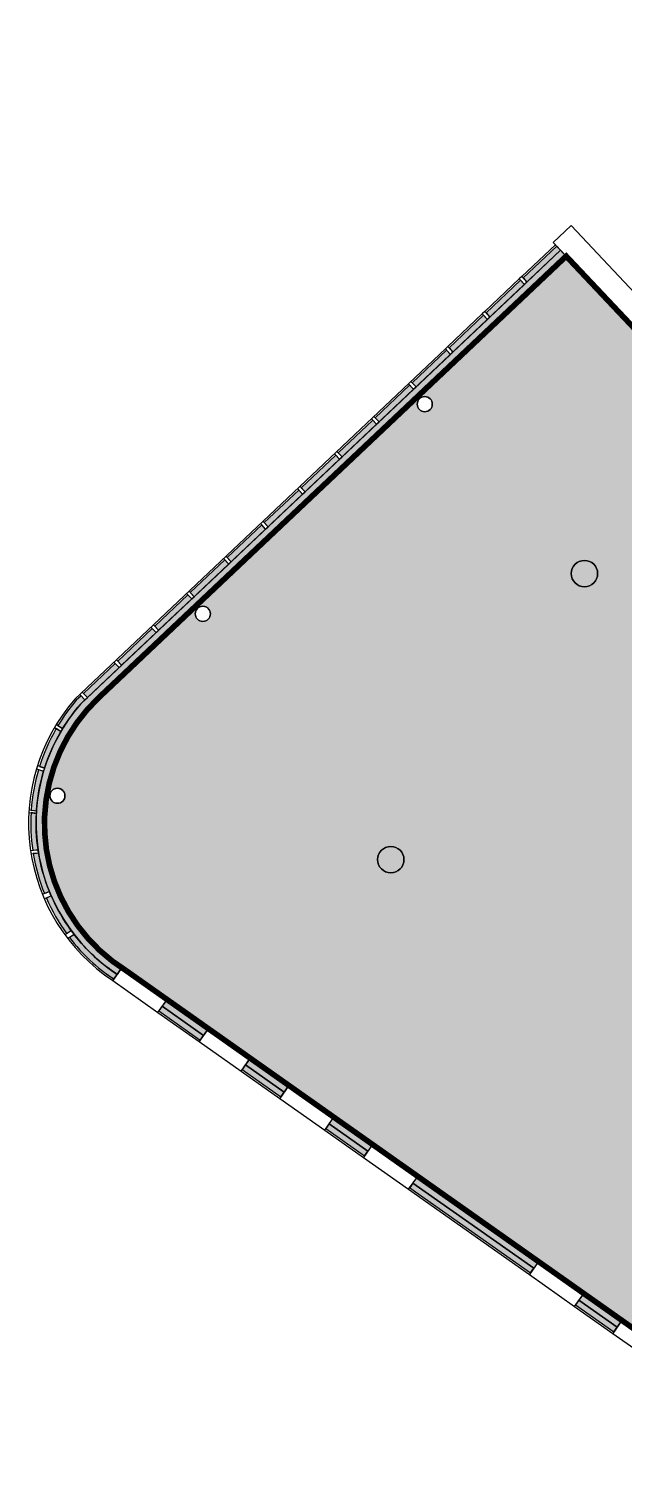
# Model space of a CAD drawing. Header units: metres. Extents: x -153 to -26, y 14 to 85.
# Drawn here: x -152.68 to -136.86, y 13.93 to 51.8 of the extents above; entities that cross this region are included whole.
import ezdxf

# ---------------------------------------------------------------- set-up
doc = ezdxf.new("R2010")
doc.units = ezdxf.units.M
doc.linetypes.add('AXES', pattern=[50.800000000000004, 31.75, -6.35, 6.35, -6.35])
for name, color, linetype in [('GEX_BAT_menuis_ext', 4, 'Continuous'), ('GEX_BAT_mur', 1, 'Continuous'), ('GEX_BAT_mur_bas', 150, 'Continuous')]:
    doc.layers.add(name, color=color, linetype=linetype)
for name, color, linetype, true_color in [('GEX_EDS_sdp_1-bureau', 1, 'AXES', 0xff0000), ('GEX_EDS_su_bureau', 7, 'Continuous', 0xffdf7f), ('GEX_EDS_sun_bureau', 7, 'Continuous', 0xffdf7f)]:
    doc.layers.add(name, color=color, linetype=linetype, true_color=true_color)

msp = doc.modelspace()

# ---------------------------------------------------------------- hatches: boundary and pattern name
at = {"layer": 'GEX_EDS_su_bureau', "ltscale": 0.05}
h = msp.add_hatch(color=256, dxfattribs=at)
edge = h.paths.add_edge_path()
edge.add_ellipse((-147.6625751661434, 30.72561767888223), major_axis=(-4.817140655826375, 0), ratio=1, start_angle=356.0807772163847, end_angle=356.9035617760771, ccw=False)
edge.add_ellipse((-147.6625751664571, 30.72561767890228), major_axis=(-4.817140655512048, 0), ratio=1, start_angle=343.3896998418116, end_angle=356.08077721636755, ccw=False)
edge.add_ellipse((-147.6625751663765, 30.72561767887671), major_axis=(-4.817140655596597, -7.52316384526264e-37), ratio=1, start_angle=342.3191100239578, end_angle=343.38969984179425, ccw=False)
edge.add_ellipse((-147.6625751664561, 30.72561767890216), major_axis=(-4.817140655513046, 0), ratio=1, start_angle=329.6871099158633, end_angle=342.31911002395873, ccw=False)
edge.add_ellipse((-147.6625751663288, 30.72561767882561), major_axis=(-4.817140655661578, -7.52316384526264e-37), ratio=1, start_angle=328.61638936776257, end_angle=329.6871099158415, ccw=False)
edge.add_ellipse((-147.6625751664555, 30.72561767890182), major_axis=(-4.817140655513726, 0), ratio=1, start_angle=319.09530133895464, end_angle=328.61638936775154, ccw=False)
edge.add_line((-151.3033689814952, 33.87989485305307), (-151.1834199893585, 33.99320759185196))
edge.add_line((-151.1834199893585, 33.99320759185196), (-151.1179963151896, 34.05501166015062))
edge.add_line((-151.1179963151896, 34.05501166015062), (-150.2747578481229, 34.85159742933352))
edge.add_line((-150.2747578481229, 34.85159742933352), (-149.2934027355884, 35.7786584538136))
edge.add_line((-149.2934027355884, 35.7786584538136), (-149.2279790614195, 35.84046252211228))
edge.add_line((-149.2279790614195, 35.84046252211228), (-148.3483941087034, 36.67138388479445))
edge.add_line((-148.3483941087034, 36.67138388479445), (-148.2829704345344, 36.73318795309312))
edge.add_line((-148.2829704345344, 36.73318795309312), (-147.3670389961711, 37.59844490927247))
edge.add_line((-147.3670389961711, 37.59844490927247), (-147.3016153220021, 37.66024897757113))
edge.add_line((-147.3016153220021, 37.66024897757113), (-146.3856838836388, 38.52550593375049))
edge.add_line((-146.3856838836388, 38.52550593375049), (-146.3202602094698, 38.58731000204915))
edge.add_line((-146.3202602094698, 38.58731000204915), (-145.4043287711065, 39.4525669582285))
edge.add_line((-145.4043287711065, 39.4525669582285), (-145.3389050969376, 39.51437102652717))
edge.add_line((-145.3389050969376, 39.51437102652717), (-144.4229736585742, 40.37962798270653))
edge.add_line((-144.4229736585742, 40.37962798270653), (-144.3575499844053, 40.44143205100519))
edge.add_line((-144.3575499844053, 40.44143205100519), (-143.441618546042, 41.30668900718454))
edge.add_line((-143.441618546042, 41.30668900718454), (-143.376194871873, 41.3684930754832))
edge.add_line((-143.376194871873, 41.3684930754832), (-142.4602634335097, 42.23375003166255))
edge.add_line((-142.4602634335097, 42.23375003166255), (-142.3948397593407, 42.29555409996121))
edge.add_line((-142.3948397593407, 42.29555409996121), (-141.4789083209771, 43.16081105614082))
edge.add_line((-141.4789083209771, 43.16081105614082), (-141.4134846468085, 43.22261512443922))
edge.add_line((-141.4134846468085, 43.22261512443922), (-140.4975532084449, 44.08787208061883))
edge.add_line((-140.4975532084449, 44.08787208061883), (-140.4321295342762, 44.14967614891723))
edge.add_line((-140.4321295342762, 44.14967614891723), (-139.5161980959126, 45.01493310509684))
edge.add_line((-139.5161980959126, 45.01493310509684), (-139.4507744217439, 45.07673717339524))
edge.add_line((-139.4507744217439, 45.07673717339524), (-138.5566508758641, 45.92139277244171))
edge.add_line((-138.5566508758641, 45.92139277244171), (-138.4089166710527, 45.76486872157017))
edge.add_line((-138.4089166710527, 45.76486872157017), (-150.8222177673716, 34.04865542183237))
edge.add_ellipse((-147.6784950306589, 30.71797871054308), major_axis=(4.580000000049047, 0), ratio=1, start_angle=133.3459936181984, end_angle=234.8174306205323)
edge.add_line((-150.3174163596192, 26.97465208573357), (-150.3174163551071, 26.97465208255273))
edge.add_line((-150.3174163551071, 26.97465208255273), (-150.2038709916376, 26.894606360814))
edge.add_line((-150.2038709916376, 26.894606360814), (-150.3306091941949, 26.7148274173917))
edge.add_ellipse((-147.6625751664554, 30.7256176789024), major_axis=(-4.817140655513893, -7.52316384526264e-37), ratio=1, start_angle=397.8616540648026, end_angle=416.36759111014476, ccw=False)
edge.add_ellipse((-147.6625751665046, 30.7256176788651), major_axis=(-4.817140655452176, 0), ratio=1, start_angle=396.31009756718106, end_angle=397.8616540648113, ccw=False)
edge.add_ellipse((-147.6625751664556, 30.72561767890216), major_axis=(-4.817140655513657, 0), ratio=1, start_angle=383.63660402729846, end_angle=396.3100975671909, ccw=False)
edge.add_ellipse((-147.6625751664413, 30.72561767890793), major_axis=(-4.81714065552904, 0), ratio=1, start_angle=382.0903014160245, end_angle=383.63660402729323, ccw=False)
edge.add_ellipse((-147.6625751664557, 30.72561767890202), major_axis=(-4.817140655513467, 0), ratio=1, start_angle=369.4667506972362, end_angle=382.09030141602386, ccw=False)
edge.add_ellipse((-147.6625751666749, 30.72561767886787), major_axis=(-4.81714065529159, -7.52316384526264e-37), ratio=1, start_angle=368.39556396887355, end_angle=369.46675069726444, ccw=False)
edge.add_ellipse((-147.6625751664525, 30.72561767890212), major_axis=(-4.817140655516636, -7.52316384526264e-37), ratio=1, start_angle=356.9035617761147, end_angle=368.3955639688903, ccw=False)
for points in [[(-139.5538024521606, 45.18579867517023), (-139.4507744217439, 45.07673717339524), (-138.5566508758641, 45.92139277244171), (-138.6596325142379, 46.03050158190278)], [(-140.5351556568574, 44.2587356311312), (-140.4321295342762, 44.14967614891723), (-139.5161980959129, 45.01493310509657), (-139.6192259991405, 45.12399447223414)], [(-141.5165088615543, 43.33167258709217), (-141.4134846468085, 43.22261512443922), (-140.4975532084451, 44.08787208061856), (-140.6005792038374, 44.19693142819513)], [(-142.3948397593407, 42.29555409996121), (-141.4789083209774, 43.16081105614055), (-141.5819324085342, 43.2698683841561), (-142.4978620662512, 42.40460954305315)], [(-143.376194871873, 41.3684930754832), (-142.4602634335097, 42.23375003166255), (-142.5632856132311, 42.34280534011706), (-143.479215270948, 41.47754649901411)], [(-144.3575499844053, 40.44143205100519), (-143.441618546042, 41.30668900718454), (-143.544638817928, 41.41574229607805), (-144.4605684756449, 40.55048345497511)], [(-145.3389050969376, 39.51437102652717), (-144.4229736585742, 40.37962798270653), (-144.5259920226248, 40.48867925203903), (-145.4419216803418, 39.62342041093607)], [(-146.3202602094698, 38.58731000204915), (-145.4043287711065, 39.45256695822852), (-145.5073452273217, 39.561616208), (-146.4232748850387, 38.696357366897)], [(-147.3016153220021, 37.66024897757113), (-146.3856838836388, 38.52550593375047), (-146.4886984320186, 38.63455316396093), (-147.4046280897356, 37.76929432285797)], [(-148.2829704345344, 36.73318795309312), (-147.3670389961711, 37.59844490927248), (-147.4700516367155, 37.70749011992191), (-148.3859812944324, 36.84223127881896)], [(-149.2279790614195, 35.84046252211228), (-148.3483941087034, 36.67138388479446), (-148.4514048414124, 36.78042707588288), (-149.3309880841427, 35.94950390307567)], [(-150.2093341739539, 34.91340149763219), (-149.2934027355884, 35.77865845381361), (-149.3964116311226, 35.88769970013956), (-150.3123412888417, 35.02244085903452), (-150.2093342446145, 34.91340157243073)], [(-151.1179963151896, 34.05501166015062), (-150.2747578481229, 34.85159742933352), (-150.3777648358217, 34.96063665609845), (-151.2210016635632, 34.16404915158909)], [(-149.2170830022759, 25.74618446685879), (-148.1205021331678, 24.9731309276807), (-148.0340512226714, 25.09576209205224), (-149.1306320918705, 25.86881563129803)], [(-149.0038692721623, 26.04862949462841), (-149.1306320917867, 25.86881563123894), (-148.0340512226714, 25.09576209205223), (-147.9072883064101, 25.27557609205524), (-149.0038692697629, 26.04862949293697)], [(-147.0102954897517, 24.19052098416668), (-145.9838646227936, 23.46692266294592), (-145.8974370684165, 23.58952069648166), (-146.9238679352489, 24.31311901760852)], [(-146.7971042919633, 24.49293404845293), (-146.9238679352489, 24.31311901760851), (-145.8974370684164, 23.58952069648165), (-145.7706730700537, 23.76933623122247)], [(-144.7905791304907, 22.62569147478801), (-143.762141949775, 21.90067861451185), (-143.6757143953264, 22.0232766479964), (-144.7041516260511, 22.74828954352629), (-144.7905791804792, 22.62569151002818)], [(-144.7041516260511, 22.74828954352629), (-144.577388693759, 22.92810356606012), (-143.5489496992411, 22.20309317240143), (-143.6757143953264, 22.0232766479964)], [(-142.4762648980511, 21.1777063751473), (-142.3494998335127, 21.35752342228959), (-139.1435972203438, 19.09746818819536), (-139.143597156694, 19.09746814332428), (-139.2703632868176, 18.91764958460655)], [(-142.562692452478, 21.05510834164838), (-139.3567908412325, 18.79505155110016), (-139.2703632868176, 18.91764958460655), (-142.4762648980511, 21.1777063751473)], [(-137.9441454396192, 18.25188995353463), (-138.0709119254657, 18.07207088999179), (-137.0553791511209, 17.35616125353668), (-136.9286123228674, 17.53598080231786)], [(-138.1573394791328, 17.94947285595306), (-137.141806705603, 17.2335632200794), (-137.0553791511209, 17.3561612535367), (-138.0709119254657, 18.07207088999182), (-138.1573394798092, 17.94947285642988)]]:
    msp.add_hatch(color=256, dxfattribs=at).paths.add_polyline_path(points)
h = msp.add_hatch(color=256, dxfattribs=at)
edge = h.paths.add_edge_path()
edge.add_ellipse((-147.678495030659, 30.71797871054304), major_axis=(4.580000000048995, 0), ratio=1, start_angle=133.3459936181971, end_angle=234.8174306205323)
edge.add_line((-150.3174163596192, 26.97465208573358), (-150.2038704056963, 26.89460719197552))
edge.add_line((-150.2038704056963, 26.89460719197552), (-149.0038692721623, 26.04862949462844))
edge.add_line((-149.0038692721623, 26.04862949462844), (-147.907288306364, 25.27557609202275))
edge.add_line((-147.907288306364, 25.27557609202275), (-146.7971032510214, 24.49293552493383))
edge.add_line((-146.7971032510214, 24.49293552493383), (-145.7706730700296, 23.7693362312054))
edge.add_line((-145.7706730700296, 23.7693362312054), (-144.577388693759, 22.92810356606014))
edge.add_line((-144.577388693759, 22.92810356606014), (-143.5489496992437, 22.20309317240323))
edge.add_line((-143.5489496992437, 22.20309317240323), (-142.3494985769366, 21.35752520475087))
edge.add_line((-142.3494985769366, 21.35752520475087), (-139.1435971566941, 19.09746814332433))
edge.add_line((-139.1435971566941, 19.09746814332433), (-137.9441415646261, 18.25189545023699))
edge.add_line((-137.9441415646261, 18.25189545023699), (-136.928612248718, 17.53598090749936))
edge.add_line((-136.928612248718, 17.53598090749936), (-135.7292042721413, 16.69043799520641))
edge.add_line((-135.7292042721413, 16.69043799520641), (-134.4051268693262, 15.75699899438596))
edge.add_ellipse((-128.8852876350292, 23.58692587890837), major_axis=(9.579998966046446, 1.504632769052528e-36), ratio=1, start_angle=234.8174304760456, end_angle=241.0907619114883)
edge.add_line((-133.5164845770114, 15.20072321774964), (-133.6117731258373, 15.02868290504159))
edge.add_ellipse((-128.5916140970756, 24.47524854994995), major_axis=(10.69764456119289, 0), ratio=1, start_angle=242.0126218048808, end_angle=249.8645576094735)
edge.add_line((-132.2741770347629, 14.43142809319185), (-132.2113779847728, 14.60285643939832))
edge.add_ellipse((-128.8853862957319, 23.58683799047683), major_axis=(9.579882317945678, 1.504632769052528e-36), ratio=1, start_angle=249.6847649449386, end_angle=264.8120452804176)
edge.add_ellipse((-128.8925348818999, 23.12394848961855), major_axis=(9.11830884382115, 0), ratio=1, start_angle=264.5937736076133, end_angle=273.0581837640517)
edge.add_line((-128.4060727801775, 14.01862527762356), (-128.7650244291109, 22.5624426176287))
edge.add_line((-128.7650244291109, 22.5624426176287), (-127.9832413721209, 23.30058685149335))
edge.add_line((-127.9832413721209, 23.30058685149335), (-134.2717600145205, 29.96088046708346))
edge.add_line((-134.2717600145205, 29.96088046708346), (-135.1443052918181, 29.13731196591382))
edge.add_line((-135.1443052918181, 29.13731196591382), (-135.7963592833831, 29.82784926424739))
edge.add_line((-135.7963592833831, 29.82784926424739), (-134.923842241554, 30.65174135697879))
edge.add_line((-134.923842241554, 30.65174135697879), (-130.3869257472964, 34.93589690080094))
edge.add_line((-130.3869257472964, 34.93589690080094), (-125.6096838718, 29.87680246786115))
edge.add_line((-125.6096838718, 29.87680246786115), (-122.4639959416525, 26.54552205335283))
edge.add_line((-122.4639959416525, 26.54552205335283), (-121.220711697702, 27.72789763510028))
edge.add_line((-121.220711697702, 27.72789763510028), (-129.1338723231968, 36.11846773338428))
edge.add_line((-129.1338723231968, 36.11846773338428), (-128.8963187987174, 36.34268715798126))
edge.add_line((-128.8963187987174, 36.34268715798126), (-136.0276191590093, 43.89810560893144))
edge.add_line((-136.0276191590093, 43.89810560893144), (-136.3551763720772, 43.58893558919902))
edge.add_line((-136.3551763720772, 43.58893558919902), (-138.4089166710527, 45.76486872157017))
edge.add_line((-138.4089166710527, 45.76486872157017), (-150.8222177673716, 34.04865542183237))
edge = h.paths.add_edge_path(flags=16)
edge.add_ellipse((-137.9243682844925, 37.34490248312621), major_axis=(0.3414531720389564, 0.07687477662726991), ratio=0.9999999999999997, start_angle=347.3119803313312, end_angle=527.3119803313289)
edge.add_ellipse((-137.9243682844925, 37.34490248312623), major_axis=(0.3414531720389564, 0.07687477662726991), ratio=0.9999999999999997, start_angle=167.3119803313339, end_angle=347.3119803313261)
edge = h.paths.add_edge_path(flags=16)
edge.add_ellipse((-129.843823632534, 20.57843173339896), major_axis=(0.3499999999999943, 0), ratio=1, start_angle=359.9999999999989, end_angle=540.0000000000034)
edge.add_ellipse((-129.843823632534, 20.57843173339893), major_axis=(0.3499999999999943, 0), ratio=1, start_angle=179.9999999999988, end_angle=360.0000000000035)
edge = h.paths.add_edge_path(flags=16)
edge.add_ellipse((-136.4449442632608, 25.09093746576838), major_axis=(0.2474873734152675, -0.2474873734152675), ratio=0.9999999999999999, start_angle=45.00000000000165, end_angle=225.0000000000016)
edge.add_ellipse((-136.4449442632608, 25.09093746576838), major_axis=(0.2474873734152675, -0.2474873734152675), ratio=0.9999999999999999, start_angle=225.0000000000016, end_angle=405.0000000000016)
edge = h.paths.add_edge_path(flags=16)
edge.add_ellipse((-143.0651989000304, 29.75808097595286), major_axis=(0.3499999999999943, 0), ratio=1, start_angle=2.907935708766691e-12, end_angle=179.9999999999983)
edge.add_ellipse((-143.0651989000304, 29.75808097595289), major_axis=(0.3499999999999943, 0), ratio=1, start_angle=180.0000000000029, end_angle=359.9999999999983)
edge = h.paths.add_edge_path(flags=16)
edge.add_ellipse((-151.9127891335691, 31.45234326517775), major_axis=(0.1414213562373015, 0.1414213562373015), ratio=1, start_angle=135.0000000000057, end_angle=314.9999999999971)
edge.add_ellipse((-151.9127891335691, 31.45234326517775), major_axis=(0.1414213562373015, 0.1414213562373015), ratio=1, start_angle=314.9999999999971, end_angle=495.0000000000057)
edge = h.paths.add_edge_path(flags=16)
edge.add_ellipse((-148.0531738212958, 36.27877008302035), major_axis=(0.1747347698392036, 0.09730241625583957), ratio=0.9999999999999996, start_angle=150.8884125600418, end_angle=330.8884125600201)
edge.add_ellipse((-148.0531738212958, 36.27877008302035), major_axis=(0.1747347698392036, 0.09730241625583957), ratio=0.9999999999999996, start_angle=330.8884125600106, end_angle=510.8884125600418)
edge = h.paths.add_edge_path(flags=16)
edge.add_ellipse((-142.1626290385333, 41.83857962637541), major_axis=(0.1414213562373216, 0.1414213562373216), ratio=0.9999999999999996, start_angle=134.9999999999942, end_angle=315.0000000000057)
edge.add_ellipse((-142.1626290385333, 41.83857962637541), major_axis=(0.1414213562373216, 0.1414213562373216), ratio=0.9999999999999996, start_angle=315.0000000000057, end_angle=494.9999999999943)
h = msp.add_hatch(color=256, dxfattribs=at)
edge = h.paths.add_edge_path()
edge.add_line((-151.89907730316, 33.31189223409033), (-151.7749671630084, 33.23421811773038))
edge.add_ellipse((-147.6625751664555, 30.72561767890182), major_axis=(-4.817140655513726, 0), ratio=1, start_angle=319.09530133895464, end_angle=328.61638936775154, ccw=False)
edge.add_line((-151.3033689814952, 33.87989485305307), (-151.1834199893585, 33.99320759185194))
edge.add_line((-151.1834199893585, 33.99320759185194), (-151.2864252105431, 34.102244948653))
edge.add_line((-151.2864252105431, 34.102244948653), (-151.4120744479407, 33.98354684490658))
edge.add_ellipse((-147.6272528361377, 30.72686588890676), major_axis=(4.993079759261159, 7.52316384526264e-37), ratio=1, start_angle=139.2893795890621, end_angle=148.8204405540236)
h = msp.add_hatch(color=256, dxfattribs=at)
edge = h.paths.add_edge_path()
edge.add_line((-152.3890710412315, 32.22884220828779), (-152.2521677456744, 32.18865699887289))
edge.add_ellipse((-147.6625751664561, 30.72561767890216), major_axis=(-4.817140655513046, 0), ratio=1, start_angle=329.6871099158633, end_angle=342.31911002395873, ccw=False)
edge.add_line((-151.8211260964013, 33.15693383646963), (-151.9449894821767, 33.23445352203046))
edge.add_ellipse((-147.6272528361388, 30.72686588890695), major_axis=(4.993079759260071, 7.52316384526264e-37), ratio=1, start_angle=149.8535064141494, end_angle=162.4936436900782)
h = msp.add_hatch(color=256, dxfattribs=at)
edge = h.paths.add_edge_path()
edge.add_line((-152.6082867337008, 31.07348786408017), (-152.4684504736779, 31.05486929458891))
edge.add_ellipse((-147.6625751664571, 30.72561767890228), major_axis=(-4.817140655512048, 0), ratio=1, start_angle=343.3896998418116, end_angle=356.08077721636755, ccw=False)
edge.add_line((-152.2787023244475, 32.10264859948848), (-152.4153709813352, 32.14276493544035))
edge.add_ellipse((-147.6272528361346, 30.72686588890554), major_axis=(4.993079759264528, 7.52316384526264e-37), ratio=1, start_angle=163.526473798047, end_angle=176.0192980171887)
h = msp.add_hatch(color=256, dxfattribs=at)
edge = h.paths.add_edge_path()
edge.add_ellipse((-147.627252836134, 30.72686588890596), major_axis=(4.993079759265109, 0), ratio=1, start_angle=176.8130156387298, end_angle=188.3073187206073)
edge.add_line((-152.5679419148492, 30.005452754948), (-152.4280936096669, 30.02228414322036))
edge.add_ellipse((-147.6625751664525, 30.72561767890212), major_axis=(-4.817140655516636, -7.52316384526264e-37), ratio=1, start_angle=356.9035617761147, end_angle=368.3955639688903, ccw=False)
edge.add_line((-152.4726829420469, 30.98582390903107), (-152.612610393881, 31.00445462030212))
h = msp.add_hatch(color=256, dxfattribs=at)
edge = h.paths.add_edge_path()
edge.add_ellipse((-147.6272528361365, 30.72686588890583), major_axis=(4.993079759262612, 0), ratio=1, start_angle=189.3406914493751, end_angle=201.9808287252611)
edge.add_line((-152.2573813672362, 28.85797443463287), (-152.1261006150963, 28.91404801026149))
edge.add_ellipse((-147.6625751664557, 30.72561767890202), major_axis=(-4.817140655513467, 0), ratio=1, start_angle=369.4667506972362, end_angle=382.09030141602386, ccw=False)
edge.add_line((-152.4141122152407, 29.9333173766021), (-152.5541278356864, 29.91646585116641))
h = msp.add_hatch(color=256, dxfattribs=at)
edge = h.paths.add_edge_path()
edge.add_ellipse((-147.6272528361366, 30.72686588890548), major_axis=(4.993079759262377, 0), ratio=1, start_angle=203.4726624937454, end_angle=215.9654867129123)
edge.add_line((-151.6685063549348, 27.79444104261233), (-151.5443424088839, 27.87312277608242))
edge.add_ellipse((-147.6625751664552, 30.72561767890234), major_axis=(-4.817140655514011, -7.52316384526264e-37), ratio=1, start_angle=383.6366040272988, end_angle=396.3100975671903, ccw=False)
edge.add_line((-152.0755903584219, 28.79426038143586), (-152.2071563684316, 28.73806496442171))
h = msp.add_hatch(color=256, dxfattribs=at)
edge = h.paths.add_edge_path()
edge.add_ellipse((-147.7608859446379, 30.60772317164531), major_axis=(4.814559210230805, 7.52316384526264e-37), ratio=1, start_angle=217.3034234615925, end_angle=236.5163161810581)
edge.add_line((-150.4170758361605, 26.59217393785528), (-150.3306091941949, 26.7148274173917))
edge.add_ellipse((-147.6625751664552, 30.72561767890257), major_axis=(-4.817140655514145, 0), ratio=1, start_angle=397.8616540648026, end_angle=416.3675911101439, ccw=False)
edge.add_line((-151.4656837551221, 27.76906408429016), (-151.5905657849415, 27.68992730668302))
at = {"layer": 'GEX_EDS_sun_bureau', "ltscale": 0.05}
h = msp.add_hatch(color=256, dxfattribs=at)
edge = h.paths.add_edge_path()
edge.add_arc((-147.6755164851666, 30.71691189530139), 4.582863451787593, 135.1337286844956, 236.5164114250564, ccw=False)
edge.add_line((-150.9236449939252, 33.94991338127687), (-140.6069491020734, 43.68902756864008))
edge.add_line((-140.6069491020734, 43.68902756864008), (-138.4084844881148, 45.76441082473964))
edge.add_line((-138.4084844881148, 45.76441082473964), (-138.5566508758641, 45.92139277244171))
edge.add_line((-138.5566508758641, 45.92139277244171), (-151.3033689814991, 33.87989485313869))
edge.add_arc((-147.6620420354187, 30.72569005906076), 4.817496218082128, 139.1001038474904, 236.3627886014879)
edge.add_line((-150.3306091941949, 26.7148274173917), (-150.2038735895424, 26.89460267566954))
h = msp.add_hatch(color=256, dxfattribs=at)
edge = h.paths.add_edge_path()
edge.add_ellipse((-147.6784950306589, 30.71797871054303), major_axis=(4.58000000004902, 7.52316384526264e-37), ratio=1, start_angle=133.3459936181972, end_angle=234.817430620532)
edge.add_line((-150.3174163596192, 26.97465208573356), (-150.2038704056962, 26.8946071919755))
edge.add_line((-150.2038704056962, 26.8946071919755), (-149.0038692721721, 26.04862949463541))
edge.add_line((-149.0038692721622, 26.04862949462844), (-147.90728830641, 25.27557609205525))
edge.add_line((-147.9072883063639, 25.27557609202274), (-146.7971032510694, 24.49293552496767))
edge.add_line((-146.7971032510214, 24.49293552493381), (-145.7706730700537, 23.76933623122247))
edge.add_line((-145.7706730700295, 23.76933623120539), (-144.5773886937589, 22.92810356606014))
edge.add_line((-144.5773886937589, 22.92810356606014), (-143.5489496992436, 22.20309317240321))
edge.add_line((-143.5489496992436, 22.20309317240321), (-142.3494985769876, 21.35752520478691))
edge.add_line((-142.3494985769365, 21.35752520475086), (-139.143597156728, 19.09746814334827))
edge.add_line((-139.143597156694, 19.09746814332432), (-137.9441415646261, 18.25189545023697))
edge.add_line((-137.9441415646261, 18.25189545023697), (-136.9286122487179, 17.53598090749935))
edge.add_line((-136.9286122487179, 17.53598090749935), (-135.7292042721412, 16.69043799520639))
edge.add_line((-135.7292042721412, 16.69043799520639), (-134.4051268693261, 15.75699899438595))
edge.add_ellipse((-128.8852876350308, 23.58692587890578), major_axis=(9.57999896604337, 1.504632769052528e-36), ratio=1, start_angle=234.8174304760449, end_angle=241.0907619114896)
edge.add_line((-133.5164845770113, 15.20072321774963), (-133.6117731258372, 15.02868290504158))
edge.add_ellipse((-128.5916140970752, 24.47524854995082), major_axis=(10.69764456119385, 0), ratio=1, start_angle=242.0126218048812, end_angle=249.8645576094733)
edge.add_line((-132.2741770347628, 14.43142809319185), (-132.2113779847727, 14.60285643939831))
edge.add_ellipse((-128.8853862957318, 23.58683799047653), major_axis=(9.579882317945396, 0), ratio=1, start_angle=249.6847649449382, end_angle=264.8120452804176)
edge.add_ellipse((-128.8925348818999, 23.12394848961854), major_axis=(9.118308843821152, 0), ratio=1, start_angle=264.5937736076137, end_angle=273.058183764052)
edge.add_line((-128.4060727801774, 14.01862527762355), (-128.7650244291108, 22.56244261762869))
edge.add_line((-128.7650244291108, 22.56244261762869), (-127.9832413721209, 23.30058685149334))
edge.add_line((-127.9832413721209, 23.30058685149334), (-134.2717600145204, 29.96088046708344))
edge.add_line((-134.2717600145204, 29.96088046708344), (-135.144305291818, 29.1373119659138))
edge.add_line((-135.144305291818, 29.1373119659138), (-135.796359283383, 29.82784926424737))
edge.add_line((-135.796359283383, 29.82784926424737), (-134.9238422415539, 30.65174135697877))
edge.add_line((-134.9238422415539, 30.65174135697877), (-130.3869257472963, 34.93589690080093))
edge.add_line((-130.3869257472963, 34.93589690080093), (-125.6096838717999, 29.87680246786115))
edge.add_line((-125.6096838717999, 29.87680246786115), (-122.4639959416524, 26.54552205335281))
edge.add_line((-122.4639959416524, 26.54552205335281), (-121.2207116977019, 27.72789763510027))
edge.add_line((-121.2207116977019, 27.72789763510027), (-129.1338723231967, 36.11846773338425))
edge.add_line((-129.1338723231967, 36.11846773338425), (-128.8963187987173, 36.34268715798124))
edge.add_line((-128.8963187987173, 36.34268715798124), (-136.0276191590092, 43.89810560893144))
edge.add_line((-136.0276191590092, 43.89810560893144), (-136.3551763720771, 43.588935589199))
edge.add_line((-136.3551763720771, 43.588935589199), (-138.4089166710526, 45.76486872157015))
edge.add_line((-138.4089166710526, 45.76486872157015), (-150.8222177673715, 34.04865542183236))
edge = h.paths.add_edge_path(flags=16)
edge.add_ellipse((-137.9243682844924, 37.34490248312622), major_axis=(0.3055046381187966, 0.1707832429275913), ratio=0.9999999999999999, start_angle=330.7939308117347, end_angle=690.7939308117348)
edge = h.paths.add_edge_path(flags=16)
edge.add_ellipse((-143.0651989000303, 29.75808097595287), major_axis=(0.2971303131302706, 0.1849691245021945), ratio=0.9999999999999996, start_angle=328.0969711941896, end_angle=688.0969711941895)
edge = h.paths.add_edge_path(flags=16)
edge.add_ellipse((-136.4449442632607, 25.09093746576836), major_axis=(0.2474873734152724, 0.2474873734152724), ratio=1, start_angle=315.0000000000016, end_angle=675.0000000000015)
edge = h.paths.add_edge_path(flags=16)
edge.add_ellipse((-129.8438236325339, 20.57843173339893), major_axis=(0.2474873734152924, 0.2474873734152924), ratio=1, start_angle=315.0000000000016, end_angle=675.0000000000015)
edge = h.paths.add_edge_path(flags=16)
edge.add_ellipse((-142.1626290385332, 41.83857962637543), major_axis=(0.1414213562373216, 0.1414213562373216), ratio=0.9999999999999996, start_angle=135.0000000000029, end_angle=315.0000000000057)
edge.add_ellipse((-142.1626290385332, 41.8385796263754), major_axis=(0.1414213562373216, 0.1414213562373216), ratio=0.9999999999999996, start_angle=315.0000000000057, end_angle=494.9999999999971)
edge = h.paths.add_edge_path(flags=16)
edge.add_ellipse((-148.0531738212957, 36.27877008302036), major_axis=(0.1414213562373015, 0.1414213562373015), ratio=1, start_angle=135.0000000000029, end_angle=315)
edge.add_ellipse((-148.0531738212957, 36.27877008302036), major_axis=(0.1414213562373015, 0.1414213562373015), ratio=1, start_angle=315, end_angle=495.0000000000029)
edge = h.paths.add_edge_path(flags=16)
edge.add_ellipse((-151.912789133569, 31.45234326517773), major_axis=(0.1414213562373015, 0.1414213562373015), ratio=1, start_angle=135.0000000000029, end_angle=314.9999999999971)
edge.add_ellipse((-151.912789133569, 31.45234326517773), major_axis=(0.1414213562373015, 0.1414213562373015), ratio=1, start_angle=314.9999999999971, end_angle=495.0000000000029)

# ---------------------------------------------------------------- linework, layer by layer
at = {"layer": 'GEX_BAT_menuis_ext'}
for p, q in [((-138.6939521426494, 46.06686314942358, 2.238046675461707e-06), (-139.5881381204584, 45.22214509015909, 2.238046675461707e-06)), ((-138.6596325142379, 46.03050158190278, 2.238041305115282e-06), (-139.5538024521606, 45.18579867517023, 2.238041305115282e-06)), ((-139.6535616674383, 45.16034088722301, 2.238046675461706e-06), (-140.5694913251553, 44.29508204612005, 2.238046675461706e-06)), ((-139.6192259991405, 45.12399447223414, 2.238041305115282e-06), (-140.5351556568574, 44.2587356311312, 2.238041305115282e-06)), ((-139.5881381204584, 45.22214509015909, 2.238046675461706e-06), (-139.6535616674383, 45.16034088722301, 2.238046675461706e-06)), ((-139.5161979687238, 45.01493297045917, 2.238040325830421e-06), (-139.6535616674383, 45.16034088722299, 2.238046675461706e-06)), ((-139.4507744217439, 45.07673717339524, 2.238040325830421e-06), (-139.5881381204584, 45.22214509015906, 2.238046675461706e-06)), ((-140.6349148721352, 44.23327784318398, 2.238046675461706e-06), (-141.5508445298521, 43.36801900208105, 2.238046675461706e-06)), ((-140.6005792038374, 44.19693142819513, 2.238041305115282e-06), (-141.5165088615543, 43.33167258709219, 2.238041305115282e-06)), ((-140.5694932329907, 44.29508406568108, 2.238046675461706e-06), (-140.6349167799706, 44.23327986274501, 2.238046675461706e-06)), ((-140.4975530812561, 44.08787194598116, 2.238040325830421e-06), (-140.6349167799706, 44.23327986274499, 2.238046675461706e-06)), ((-140.4321295342762, 44.14967614891723, 2.238040325830421e-06), (-140.5694932329906, 44.29508406568105, 2.238046675461706e-06)), ((-141.616268076832, 43.30621479914497, 2.238046675461706e-06), (-151.4482844632797, 34.0181226049821, 2.238046675461706e-06)), ((-141.5819324085342, 43.2698683841561, 2.238041305115282e-06), (-142.4978620662512, 42.40460954305315, 2.238041305115282e-06)), ((-141.5508483455229, 43.36802304120307, 2.238046675461706e-06), (-141.6162718925029, 43.306218838267, 2.238046675461706e-06)), ((-141.4789081937884, 43.16081092150316, 2.238040325830421e-06), (-141.6162718925028, 43.30621883826698, 2.238046675461706e-06)), ((-141.4134846468085, 43.22261512443922, 2.238040325830421e-06), (-141.5508483455229, 43.36802304120305, 2.238046675461706e-06)), ((-142.3948378515054, 42.29555208040024, 2.238040325742231e-06), (-142.5322015502198, 42.44095999716406, 2.238046675373517e-06)), ((-142.5632856132311, 42.34280534011706, 2.238041305115282e-06), (-143.479215270948, 41.47754649901411, 2.238041305115282e-06)), ((-142.4602613984853, 42.23374787746418, 2.238040325742231e-06), (-142.5976250971997, 42.379155794228, 2.238046675373517e-06)), ((-143.544638817928, 41.41574229607805, 2.238041305115282e-06), (-144.4605684756449, 40.55048345497509, 2.238041305115282e-06)), ((-143.4416184188529, 41.30668887254713, 2.238040325830421e-06), (-143.5789821175674, 41.45209678931096, 2.238046675461706e-06)), ((-143.376194871873, 41.3684930754832, 2.238040325830421e-06), (-143.5135585705874, 41.51390099224702, 2.238046675461706e-06)), ((-144.3575499844053, 40.44143205100519, 2.238040325830421e-06), (-144.4949136831197, 40.58683996776902, 2.238046675461706e-06)), ((-144.5259920226248, 40.48867925203903, 2.238041305115282e-06), (-145.4419216803418, 39.62342041093606, 2.238041305115282e-06)), ((-144.4229735313852, 40.37962784806913, 2.238040325830421e-06), (-144.5603372300996, 40.52503576483295, 2.238046675461706e-06)), ((-145.5073452273217, 39.561616208, 2.238041305115282e-06), (-146.4232748850387, 38.696357366897, 2.238041305115282e-06)), ((-145.4043286439175, 39.45256682359112, 2.238040325830421e-06), (-145.5416923426319, 39.59797474035494, 2.238046675461706e-06)), ((-145.3389050969376, 39.51437102652719, 2.238040325830421e-06), (-145.476268795652, 39.65977894329101, 2.238046675461706e-06)), ((-146.4886984320186, 38.63455316396093, 2.238041305115282e-06), (-147.4046280897356, 37.76929432285797, 2.238041305115282e-06)), ((-146.3856837564498, 38.5255057991131, 2.238040325830421e-06), (-146.5230474551642, 38.67091371587692, 2.238046675461706e-06)), ((-146.3202602094699, 38.58731000204916, 2.238040325830421e-06), (-146.4576239081843, 38.73271791881299, 2.238046675461706e-06)), ((-147.4700516367155, 37.70749011992191, 2.238041305115282e-06), (-148.3859812944324, 36.84223127881894, 2.238041305115282e-06)), ((-147.3670274219699, 37.59843265726927, 2.238040325301282e-06), (-147.5043911206844, 37.74384057403309, 2.238046674932568e-06)), ((-147.30160387499, 37.66023686020534, 2.238040325301282e-06), (-147.4389675737044, 37.80564477696916, 2.238046674932568e-06)), ((-148.4514048414124, 36.78042707588288, 2.238041305115282e-06), (-149.3309880841427, 35.94950390307565, 2.238041305115282e-06)), ((-148.3483806266669, 36.67136961323028, 2.238040325213092e-06), (-148.4857443253813, 36.81677752999411, 2.238046674844378e-06)), ((-148.2829570796869, 36.73317381616635, 2.238040325213092e-06), (-148.4203207784014, 36.87858173293017, 2.238046674844378e-06)), ((-149.2279638693972, 35.84044644042309, 2.238190015738927e-06), (-149.3653275681116, 35.98585435718692, 2.238196365370213e-06)), ((-149.3964116311226, 35.88769970013956, 2.238041305115282e-06), (-150.3123412888417, 35.0224408590345, 2.213830082067623e-06)), ((-149.2933874163772, 35.77864223748703, 2.238190015738927e-06), (-149.4307511150916, 35.92405015425085, 2.238196365370213e-06)), ((-150.3777648358217, 34.96063665609845, 2.213830082067623e-06), (-151.2210016635632, 34.16404915158906, 2.235269027667226e-06)), ((-150.2747577915944, 34.85159736949466, 2.213829102782761e-06), (-150.4121214903089, 34.99700528625849, 2.213835452414047e-06)), ((-150.2093342446145, 34.91340157243073, 2.213829102782761e-06), (-150.3466979433289, 35.05880948919455, 2.213835452414047e-06)), ((-151.2864252105431, 34.102244948653, 2.236932394136159e-06), (-151.4120744479408, 33.98354684490655, 2.240126973732993e-06)), ((-151.1834199893585, 33.99320759185193, 2.232510377826011e-06), (-151.3207608788409, 34.13859136364184, 2.236203438943526e-06)), ((-151.1179963151896, 34.05501166015061, 2.232499240399877e-06), (-151.2553373318609, 34.20039556657792, 2.236192304937472e-06)), ((-151.9414657885089, 33.33842099426494, 2.237668684883478e-06), (-151.7719112631634, 33.23230558810261, 2.239180652403641e-06)), ((-151.987396165186, 33.26099367117929, 2.237693219303191e-06), (-151.8177665924124, 33.154831296714, 2.23920585604332e-06)), ((-152.2451135573167, 32.18658638373353, 2.238935569821678e-06), (-152.43705647649, 32.24292736786619, 2.238046675461706e-06)), ((-152.2704618072594, 32.10022976137692, 2.238940312871984e-06), (-152.4624047264327, 32.15657074550958, 2.238051418512012e-06)), ((-152.6579465496072, 31.08009984535904, 2.213319316582158e-06), (-152.4592952101269, 31.05365031239783, 2.213319316582158e-06)), ((-152.6623178620613, 31.01107294626706, 2.213321277586677e-06), (-152.46346996452, 30.98459724248351, 2.213321277586677e-06)), ((-152.6175992965229, 29.99947626012778, 2.18855380505163e-06), (-152.418967836629, 30.02338247207808, 2.18855380505163e-06)), ((-152.6038155911989, 29.91048570071466, 2.188552659206352e-06), (-152.4050588656461, 29.93440698896453, 2.188552659206352e-06)), ((-152.119409039755, 28.91690616387395, 2.266062023631838e-06), (-152.3033717666998, 28.83833068564093, 2.238698072748988e-06)), ((-152.0683454399239, 28.79735488294274, 2.266054487340172e-06), (-152.2523081668687, 28.71877940470972, 2.238690536457322e-06)), ((-151.5415452764945, 27.87489529727029, 2.21332998452638e-06), (-151.7108232843445, 27.76762513133541, 2.21332998452638e-06)), ((-151.4633442984723, 27.77054657989733, 2.21331934954019e-06), (-151.6329660438806, 27.66305859012703, 2.21331934954019e-06)), ((-149.2458688308075, 25.70535158653244, 2.261536141190012e-06), (-148.1492879617657, 24.93229804740109, 2.237547939211858e-06))]:
    msp.add_line(p, q, dxfattribs=at)
for points, elevation in [([(-138.5566508758641, 45.92139277244171), (-139.4507744217439, 45.07673717339524)], 2.238040325830421e-06), ([(-139.4507744217439, 45.07673717339524), (-139.5161980959126, 45.01493310509684)], 2.238040325830421e-06), ([(-139.5161980959126, 45.01493310509684), (-140.4321295342762, 44.14967614891723)], 2.238040325830421e-06), ([(-140.4975532084451, 44.08787208061856), (-141.4134846468085, 43.22261512443922)], 2.238040325830421e-06), ([(-140.4321295342762, 44.14967614891723), (-140.4975532084449, 44.08787208061883)], 2.238040325830421e-06), ([(-141.4134846468085, 43.22261512443922), (-141.4789083209771, 43.16081105614082)], 2.238040325830421e-06), ([(-149.1306320917867, 25.86881563123894), (-148.0340512226714, 25.09576209205222)], 2.237540917566313e-06), ([(-149.2170830118723, 25.74618447362389), (-148.1205021330302, 24.97313092758372)], 2.237547939211858e-06), ([(-146.9238679352516, 24.31311901761043), (-145.8974370684165, 23.58952069648166)], 2.237047339477202e-06), ([(-147.0391046746457, 24.1496549730358), (-146.0126738076088, 23.42605665175956)], 2.237054361122768e-06), ([(-147.0102955210915, 24.19052100626012), (-145.983864622852, 23.46692266298708)], 2.237054361122768e-06), ([(-144.704151626047, 22.74828954352338), (-143.6757143953264, 22.0232766479964)], 2.236553761610121e-06), ([(-144.8193883653475, 22.58482549887941), (-143.7909511346036, 21.85981260333509)], 2.236560783255692e-06), ([(-144.7905791304907, 22.62569147478801), (-143.7621418997468, 21.90067857924369)], 2.236560783255692e-06), ([(-142.591501637346, 21.01424233049933), (-139.3856000260491, 18.75418553991476)], 2.235573626765318e-06), ([(-142.5626925094694, 21.05510838182544), (-139.3567908412325, 18.79505155110016)], 2.235573626765318e-06), ([(-142.4762648980455, 21.1777063751433), (-139.2703632868176, 18.91764958460655)], 2.235566605119736e-06), ([(-138.1861486646487, 17.90860684526071), (-137.1706158904916, 17.19269720894476)], 2.23508004900821e-06), ([(-138.1573394791328, 17.94947285595306), (-137.1418067049757, 17.23356321963711)], 2.23508004900821e-06), ([(-138.0709119254651, 18.07207088999138), (-137.0553791511209, 17.3561612535367)], 2.235073027362618e-06)]:
    msp.add_lwpolyline(points, dxfattribs=dict(at, elevation=elevation))
at = {"layer": 'GEX_BAT_menuis_ext', "elevation": 2.238040325830421e-06}
msp.add_lwpolyline([(-141.4789083209774, 43.16081105614055), (-151.3033689814952, 33.87989485305307, 0.4518970955667773), (-150.3306091941949, 26.71482741739169, 0.4518970955667773)], format="xyb", dxfattribs=at)
at = {"layer": 'GEX_BAT_menuis_ext'}
for centre, radius, start, end in [((-147.6625371183219, 30.7256550052584, 2.237283318399784e-06), 5.017193025495918, 138.986488983202, 236.3690443104756), ((-147.6272528361363, 30.72686588890579, 2.238046675461706e-06), 4.993079759262844, 139.2893795890641, 148.8204405540224), ((-147.6272528361363, 30.72686588890579, 2.238046675461706e-06), 4.993079759262844, 149.8535064141526, 162.4936436900742), ((-147.6272528361363, 30.72686588890579, 2.238046675461706e-06), 4.993079759262844, 163.5264737980442, 176.0192980171902), ((-147.6272528361363, 30.72686588890579, 2.238046675461706e-06), 4.993079759262844, 176.8130156387264, 188.3073187206093), ((-147.6272528361363, 30.72686588890579, 2.238046675461706e-06), 4.993079759262844, 189.3406914493743, 201.9808287252596), ((-147.6272528361363, 30.72686588890579, 2.238046675461706e-06), 4.993079759262844, 203.472662493747, 215.9654867129127), ((-147.7608859446383, 30.60772317164502, 2.237283318399784e-06), 4.814559210230385, 217.3034234615922, 236.54125841957)]:
    msp.add_arc(centre, radius, start, end, dxfattribs=at)
at = {"layer": 'GEX_BAT_mur'}
for p, q in [((-138.2799119048565, 46.57449011616627, 2.237523566765561e-06), (-138.7522675710476, 46.12864821195495, 2.237569530018335e-06)), ((-138.2799119048565, 46.57449011616627, 2.237523566765561e-06), (-128.7514899926514, 36.47938658882915, 2.235133517500291e-06)), ((-136.3551763720771, 43.58893558919901, 2.236968254197165e-06), (-138.7522675710711, 46.12864821197228, 2.237569530018321e-06))]:
    msp.add_line(p, q, dxfattribs=at)
at = {"layer": 'GEX_BAT_mur', "linetype": 'Continuous'}
for p, q in [((-149.0038692721622, 26.04862949462844, 2.237769785684007e-06), (-150.2038704056963, 26.89460719197552, 2.238038665295514e-06)), ((-146.7971050028466, 24.4929330400605, 2.226947245448403e-06), (-147.9461379102623, 25.30296379679748, 2.237533193602709e-06)), ((-147.0391046745989, 24.14965497300113, 2.226961991057632e-06), (-146.7971050028466, 24.4929330400605, 2.226947245448403e-06)), ((-145.7706741751219, 23.76933466367623, 2.237226849170817e-06), (-146.0126738466171, 23.42605659642612, 2.237241594779988e-06)), ((-144.5773886937589, 22.92810356606014, 2.209314074311544e-06), (-145.7706741751219, 23.76933466367626, 2.213540699049765e-06)), ((-144.8193883653008, 22.58482549884473, 2.209328819920726e-06), (-144.5773886937589, 22.92810356606014, 2.209314074311544e-06)), ((-143.54894807424, 22.20309547747576, 2.259890434001788e-06), (-143.7909511346036, 21.85981260333509, 2.259905179817469e-06)), ((-142.3494985769365, 21.35752520475086, 2.236281416563601e-06), (-143.54894807424, 22.20309547747576, 2.259890434001788e-06)), ((-142.5915016372993, 21.01424233046465, 2.236296162379271e-06), (-142.3494985769365, 21.35752520475086, 2.236281416563601e-06)), ((-139.1435960981883, 19.09746964482134, 2.235566367100684e-06), (-139.3856001683909, 18.75418533800204, 2.235581112977885e-06)), ((-137.9441489934326, 18.25188491242783, 2.235294252989271e-06), (-139.1435960981883, 19.09746964482134, 2.235566367100685e-06)), ((-138.186148664602, 17.90860684522603, 2.235308998598391e-06), (-137.9441489934326, 18.25188491242783, 2.235294252989271e-06)), ((-136.9286123228674, 17.53598080231789, 2.212777644714756e-06), (-137.1706158904448, 17.19269720891008, 2.21279239056136e-06)), ((-135.7292042721411, 16.69043799520639, 2.234800682338283e-06), (-136.9286123228674, 17.53598080231789, 2.212777644714756e-06))]:
    msp.add_line(p, q, dxfattribs=at)
for points, elevation in [([(-150.2038704056963, 26.89460719197553), (-150.4458776169459, 26.55131842930464), (-149.245868830843, 25.70535158655744), (-149.0038692721622, 26.04862949462844)], 2.237283318399784e-06), ([(-147.9072810001358, 25.27558645605164), (-148.1492879682467, 24.93229803820778), (-147.0391046746457, 24.1496549730358)], 2.237283318399784e-06), ([(-146.0126738466815, 23.42605659633479), (-144.8193883653475, 22.58482549887941)], 2.236789740333829e-06), ([(-143.7909511346036, 21.85981260333509), (-142.591501637346, 21.01424233049933)], 2.236296162379282e-06), ([(-139.3856001683909, 18.75418533800204), (-138.1861486646487, 17.90860684526071)], 2.235309006136032e-06), ([(-137.1706158904916, 17.19269720894476), (-135.9712078395542, 16.3471544015317)], 2.234815428184839e-06)]:
    msp.add_lwpolyline(points, dxfattribs=dict(at, elevation=elevation))
at = {"layer": 'GEX_BAT_mur'}
for centre, radius in [((-142.1626290385332, 41.83857962637543, 2.237844114680997e-06), 0.2), ((-137.9243682844924, 37.34490248312622, 2.23675639420379e-06), 0.3499999999670938), ((-148.0531738212957, 36.27877008302035, 2.238417309844042e-06), 0.2), ((-151.912789133569, 31.45234326517772, 2.238702180534748e-06), 0.2), ((-143.0651989000303, 29.75808097595287, 2.237047066341453e-06), 0.3499999999999998)]:
    msp.add_circle(centre, radius, dxfattribs=at)
at = {"layer": 'GEX_BAT_mur_bas', "ltscale": 0.2}
for p, q in [((-150.8222177673715, 34.04865542183237, 2.234188335732716e-06), (-138.409075247765, 45.76503673323296, 2.234188335732716e-06)), ((-150.2038709916376, 26.89460636081403, 2.234188706710734e-06), (-150.3174163596192, 26.97465208573357, 2.234188706710734e-06))]:
    msp.add_line(p, q, dxfattribs=at)
at = {"layer": 'GEX_BAT_mur_bas'}
for points, elevation in [([(-147.9461375679994, 25.30296428228752), (-149.0038695115991, 26.04862915493378)], 2.237762150856507e-06), ([(-145.7706730700537, 23.76933623122248), (-146.7971042919538, 24.49293404844618)], 2.237268572747226e-06), ([(-143.5489496992436, 22.20309317240321), (-144.5773872722045, 22.92810558256833)], 2.23677499463802e-06), ([(-139.143597156694, 19.09746814332433), (-142.3494998335182, 21.35752342229344)], 2.236281416640168e-06), ([(-136.9286123228907, 17.53598080233522), (-137.9441454396155, 18.25188995353204)], 2.235294260310359e-06)]:
    msp.add_lwpolyline(points, dxfattribs=dict(at, elevation=elevation))
at = {"layer": 'GEX_BAT_mur_bas', "ltscale": 0.2}
msp.add_arc((-147.678495030659, 30.71797871054303, 2.234193703432646e-06), 4.580000000048964, 133.3459936182084, 234.8174306206082, dxfattribs=at)
at = {"layer": 'GEX_EDS_sdp_1-bureau', "ltscale": 0.05, "const_width": 0.15, "elevation": 2.237492051347864e-06}
msp.add_lwpolyline([(-97.18168655665285, 33.75664823197077), (-111.1696901990729, 33.17048964350538), (-120.20197551974, 42.79818429792456), (-120.3428804641649, 42.94746871518336), (-120.2192550321454, 43.06415488660011), (-128.3666252410051, 51.69604038346118), (-136.1658103568257, 44.33465709960581), (-135.8827864382177, 44.03480096546463), (-136.3551763720771, 43.58893558919901), (-138.408916670956, 45.76486872146781), (-150.8222253274373, 34.04864828612008, 0.4915096012103567), (-150.0894660614441, 26.81393881472209), (-134.4612560535921, 15.79656826168569, 0.02894641581511293), (-133.5166984296521, 15.20084131574445), (-132.2112910678144, 14.60309121927942, 0.06675116014260045), (-129.7304869954041, 14.04427883832604, 0.03602790543608159), (-128.4305487982172, 14.01775740571686), (-128.2806736035729, 14.02387761941238), (-95.64231187657867, 15.39513075448849)], format="xyb", dxfattribs=at)
at = {"layer": 'GEX_EDS_su_bureau', "ltscale": 0.05}
for points in [[(-152.4726829420469, 30.98582390903107, -0.003590090324338953), (-152.4684504736779, 31.05486929458891, -0.05543194225712182), (-152.2787023244475, 32.10264859948848, -0.004671363293457115), (-152.2521677456744, 32.18865699887289, -0.05517338068297661), (-151.8211260964013, 33.15693383646963, -0.00467193372425987), (-151.7749671630084, 33.23421811773038, -0.04156749972833089), (-151.3033689814952, 33.87989485305307), (-151.1834199893585, 33.99320759185196), (-151.1179963151896, 34.05501166015062), (-150.2747578481229, 34.85159742933352), (-149.2934027355884, 35.7786584538136), (-149.2279790614195, 35.84046252211228), (-148.3483941087034, 36.67138388479445), (-148.2829704345344, 36.73318795309312), (-147.3670389961711, 37.59844490927247), (-147.3016153220021, 37.66024897757113), (-146.3856838836388, 38.52550593375049), (-146.3202602094698, 38.58731000204915), (-145.4043287711065, 39.4525669582285), (-145.3389050969376, 39.51437102652717), (-144.4229736585742, 40.37962798270653), (-144.3575499844053, 40.44143205100519), (-143.441618546042, 41.30668900718454), (-143.376194871873, 41.3684930754832), (-142.4602634335097, 42.23375003166255), (-142.3948397593407, 42.29555409996121), (-141.4789083209771, 43.16081105614082), (-141.4134846468085, 43.22261512443922), (-140.4975532084449, 44.08787208061883), (-140.4321295342762, 44.14967614891723), (-139.5161980959126, 45.01493310509684), (-139.4507744217439, 45.07673717339524), (-138.5566508758641, 45.92139277244171), (-138.4089166710527, 45.76486872157017), (-150.8222177673716, 34.04865542183237, 0.4741476530361), (-150.3174163596192, 26.97465208573357), (-150.3174163551071, 26.97465208255273), (-150.2038709916376, 26.894606360814), (-150.3306091941949, 26.7148274173917, -0.08092333680776803), (-151.4656837551221, 27.76906408429016, -0.00677004578233565), (-151.5443424088839, 27.87312277608242, -0.05535498288208688), (-152.0755903584219, 28.79426038143585, -0.006747120331407927), (-152.1261006150963, 28.91404801026149, -0.0551364011142122), (-152.4141122152407, 29.9333173766021, -0.004673967863656443), (-152.4280936096669, 30.02228414322036, -0.05018538728005075)], [(-142.3626290385333, 41.83857962637542, 0.9999999999999746), (-141.9626290385333, 41.83857962637542, 0.9999999999998747)], [(-137.5743682845254, 37.34490248312623, 0.9999999999999999), (-138.2743682844596, 37.34490248312623, 0.9999999999999999)], [(-148.2531738212958, 36.27877008302031, 0.9999999999998489), (-147.8531738212958, 36.27877008302031, 1.000000000000151)], [(-151.89907730316, 33.31189223409033), (-151.7749671630084, 33.23421811773038, -0.04156749972833089), (-151.3033689814952, 33.87989485305307), (-151.1834199893585, 33.99320759185194), (-151.2864252105431, 34.102244948653), (-151.4120744479407, 33.98354684490658, 0.04161109013817484)], [(-152.3890710412315, 32.22884220828779), (-152.2521677456744, 32.18865699887289, -0.05517338068297661), (-151.8211260964013, 33.15693383646963), (-151.9449894821767, 33.23445352203046, 0.05520899392646894)], [(-152.6082867337008, 31.07348786408017), (-152.4684504736779, 31.05486929458891, -0.05543194225712182), (-152.2787023244475, 32.10264859948848), (-152.4153709813352, 32.14276493544035, 0.0545642830507152)], [(-152.1127891335691, 31.45234326517772, 0.9999999999999244), (-151.7127891335691, 31.45234326517772, 1.000000000000075)], [(-152.612610393881, 31.00445462030212, 0.05019545209302027), (-152.5679419148492, 30.005452754948), (-152.4280936096669, 30.02228414322036, -0.05018538728005075), (-152.4726829420469, 30.98582390903107)], [(-152.5541278356864, 29.91646585116641, 0.05520899392631026), (-152.2573813672362, 28.85797443463287), (-152.1261006150963, 28.91404801026149, -0.0551364011142122), (-152.4141122152407, 29.9333173766021)], [(-142.7151989000304, 29.75808097595288, 0.9999999999999999), (-143.4151989000304, 29.75808097595288, 0.9999999999999999)], [(-152.2071563684316, 28.73806496442171, 0.05456428305080072), (-151.6685063549348, 27.79444104261233), (-151.5443424088839, 27.87312277608242, -0.05535498288208688), (-152.0755903584219, 28.79426038143586)], [(-151.5905657849415, 27.68992730668302, 0.08402899821290183), (-150.4170758361605, 26.59217393785528), (-150.3306091941949, 26.7148274173917, -0.08092333680776803), (-151.4656837551221, 27.76906408429016)]]:
    msp.add_lwpolyline(points, format="xyb", close=True, dxfattribs=at)
for points in [[(-139.5538024521606, 45.18579867517023), (-139.4507744217439, 45.07673717339524), (-138.5566508758641, 45.92139277244171), (-138.6596325142379, 46.03050158190278)], [(-140.5351556568574, 44.2587356311312), (-140.4321295342762, 44.14967614891723), (-139.5161980959129, 45.01493310509657), (-139.6192259991405, 45.12399447223414)], [(-141.5165088615543, 43.33167258709217), (-141.4134846468085, 43.22261512443922), (-140.4975532084451, 44.08787208061856), (-140.6005792038374, 44.19693142819513)], [(-142.3948397593407, 42.29555409996121), (-141.4789083209774, 43.16081105614055), (-141.5819324085342, 43.2698683841561), (-142.4978620662512, 42.40460954305315)], [(-143.376194871873, 41.3684930754832), (-142.4602634335097, 42.23375003166255), (-142.5632856132311, 42.34280534011706), (-143.479215270948, 41.47754649901411)], [(-144.3575499844053, 40.44143205100519), (-143.441618546042, 41.30668900718454), (-143.544638817928, 41.41574229607805), (-144.4605684756449, 40.55048345497511)], [(-145.3389050969376, 39.51437102652717), (-144.4229736585742, 40.37962798270653), (-144.5259920226248, 40.48867925203903), (-145.4419216803418, 39.62342041093607)], [(-146.3202602094698, 38.58731000204915), (-145.4043287711065, 39.45256695822852), (-145.5073452273217, 39.561616208), (-146.4232748850387, 38.696357366897)], [(-147.3016153220021, 37.66024897757113), (-146.3856838836388, 38.52550593375047), (-146.4886984320186, 38.63455316396093), (-147.4046280897356, 37.76929432285797)], [(-148.2829704345344, 36.73318795309312), (-147.3670389961711, 37.59844490927248), (-147.4700516367155, 37.70749011992191), (-148.3859812944324, 36.84223127881896)], [(-149.2279790614195, 35.84046252211228), (-148.3483941087034, 36.67138388479446), (-148.4514048414124, 36.78042707588288), (-149.3309880841427, 35.94950390307567)], [(-150.2093341739539, 34.91340149763219), (-149.2934027355884, 35.77865845381361), (-149.3964116311226, 35.88769970013956), (-150.3123412888417, 35.02244085903452), (-150.2093342446145, 34.91340157243073)], [(-151.1179963151896, 34.05501166015062), (-150.2747578481229, 34.85159742933352), (-150.3777648358217, 34.96063665609845), (-151.2210016635632, 34.16404915158909)], [(-149.2170830022759, 25.74618446685879), (-148.1205021331678, 24.9731309276807), (-148.0340512226714, 25.09576209205224), (-149.1306320918705, 25.86881563129803)], [(-149.0038692721623, 26.04862949462841), (-149.1306320917867, 25.86881563123894), (-148.0340512226714, 25.09576209205223), (-147.9072883064101, 25.27557609205524), (-149.0038692697629, 26.04862949293697)], [(-147.0102954897517, 24.19052098416668), (-145.9838646227936, 23.46692266294592), (-145.8974370684165, 23.58952069648166), (-146.9238679352489, 24.31311901760852)], [(-144.7905791304907, 22.62569147478801), (-143.762141949775, 21.90067861451185), (-143.6757143953264, 22.0232766479964), (-144.7041516260511, 22.74828954352629), (-144.7905791804792, 22.62569151002818)], [(-144.7041516260511, 22.74828954352629), (-144.577388693759, 22.92810356606012), (-143.5489496992411, 22.20309317240143), (-143.6757143953264, 22.0232766479964)], [(-142.4762648980511, 21.1777063751473), (-142.3494998335127, 21.35752342228959), (-139.1435972203438, 19.09746818819536), (-139.143597156694, 19.09746814332428), (-139.2703632868176, 18.91764958460655)], [(-142.562692452478, 21.05510834164838), (-139.3567908412325, 18.79505155110016), (-139.2703632868176, 18.91764958460655), (-142.4762648980511, 21.1777063751473)], [(-138.1573394791328, 17.94947285595306), (-137.141806705603, 17.2335632200794), (-137.0553791511209, 17.3561612535367), (-138.0709119254657, 18.07207088999182), (-138.1573394798092, 17.94947285642988)]]:
    msp.add_lwpolyline(points, close=True, dxfattribs=at)
msp.add_lwpolyline([(-136.3551763720772, 43.58893558919902), (-138.4089166710527, 45.76486872157017), (-150.8222177673716, 34.04865542183237, 0.4741476530360975), (-150.3174163596192, 26.97465208573358), (-150.2038704056963, 26.89460719197552), (-149.0038692721623, 26.04862949462844), (-147.907288306364, 25.27557609202275), (-146.7971032510214, 24.49293552493383), (-145.7706730700296, 23.7693362312054), (-144.577388693759, 22.92810356606014), (-143.5489496992437, 22.20309317240323), (-142.3494985769366, 21.35752520475087), (-139.1435971566941, 19.09746814332433), (-137.9441415646261, 18.25189545023699), (-136.928612248718, 17.53598090749936), (-135.7292042721413, 16.69043799520641)], format="xyb", dxfattribs=at)
at = {"layer": 'GEX_EDS_su_bureau', "ltscale": 0.05, "elevation": -8.191566385999623e-10}
for points in [[(-146.7971042919633, 24.49293404845293), (-146.9238679352489, 24.31311901760851), (-145.8974370684164, 23.58952069648165), (-145.7706730700537, 23.76933623122247)], [(-137.9441454396192, 18.25188995353463), (-138.0709119254657, 18.07207088999179), (-137.0553791511209, 17.35616125353668), (-136.9286123228674, 17.53598080231786)]]:
    msp.add_lwpolyline(points, close=True, dxfattribs=at)
at = {"layer": 'GEX_EDS_sun_bureau', "elevation": 2.262405727573341e-06}
msp.add_lwpolyline([(-150.2038735895424, 26.89460267566954, -0.4736734135339643), (-150.9236449939252, 33.94991338127687), (-140.6069491020734, 43.68902756864008), (-138.4084844881148, 45.76441082473964), (-138.5566508758641, 45.92139277244171), (-151.3033689814991, 33.87989485313869, 0.4518466282885983), (-150.3306091941949, 26.7148274173917)], format="xyb", close=True, dxfattribs=at)
at = {"layer": 'GEX_EDS_sun_bureau', "ltscale": 0.05, "elevation": 2.211616169523908e-06}
msp.add_lwpolyline([(-135.7292042721412, 16.69043799520639), (-136.9286122487179, 17.53598090749935), (-137.9441415646261, 18.25189545023697), (-139.143597156694, 19.09746814332432), (-142.3494985769365, 21.35752520475086), (-143.5489496992436, 22.20309317240321), (-144.5773886937589, 22.92810356606014), (-145.7706730700537, 23.76933623122247), (-146.7971032510694, 24.49293552496767), (-147.90728830641, 25.27557609205525), (-149.0038692721622, 26.04862949462844), (-150.2038704056962, 26.8946071919755), (-150.3174163596192, 26.97465208573356, -0.4741476530360945), (-150.8222177673715, 34.04865542183236), (-138.4089166710526, 45.76486872157015), (-136.3551763720771, 43.588935589199)], format="xyb", dxfattribs=at)
at = {"layer": 'GEX_EDS_sun_bureau', "ltscale": 0.05}
for points in [[(-141.9626290385332, 41.83857962637541, 0.9999999999999999), (-142.3626290385332, 41.83857962637541, 0.9999999999999999)], [(-147.8531738212957, 36.27877008302036, 0.9999999999999999), (-148.2531738212957, 36.27877008302036, 0.9999999999999999)], [(-151.712789133569, 31.45234326517773, 0.9999999999999999), (-152.112789133569, 31.45234326517773, 0.9999999999999999)]]:
    msp.add_lwpolyline(points, format="xyb", close=True, dxfattribs=at)
for centre, radius in [((-137.9243682844924, 37.34490248312622, 2.214436798083337e-06), 0.3499999999670879), ((-143.0651989000303, 29.75808097595287, 2.213833808991574e-06), 0.3500000000000013)]:
    msp.add_circle(centre, radius, dxfattribs=at)

doc.saveas('drawing.dxf')
